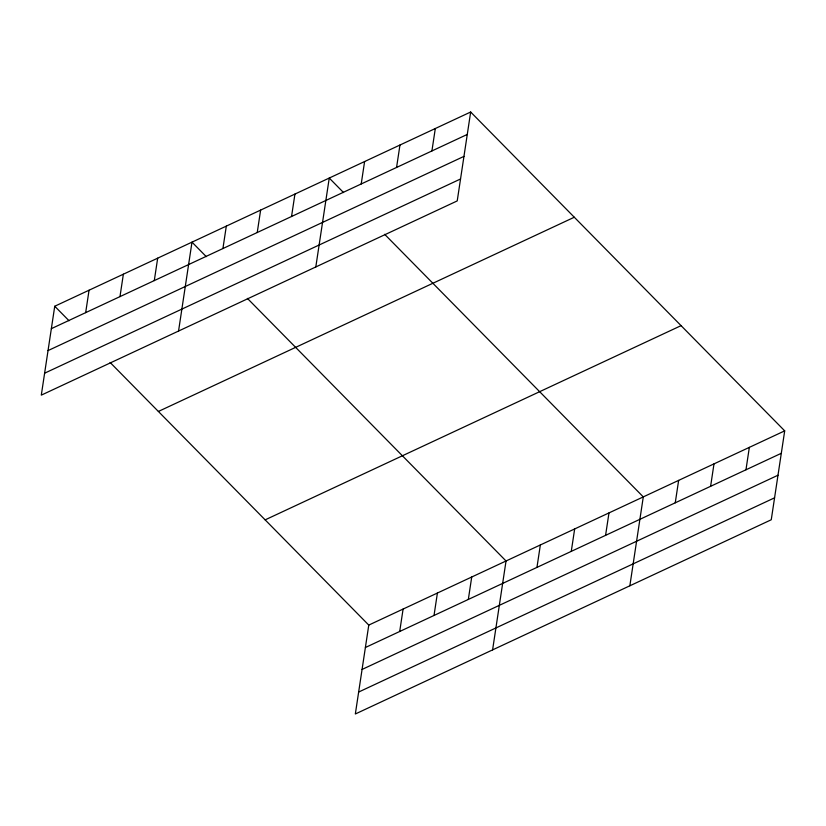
<?xml version="1.0" encoding="UTF-8"?>
<svg xmlns="http://www.w3.org/2000/svg" width="826" height="826" viewBox="0 0 826 826"><rect width="100%" height="100%" fill="white"/><g stroke="black" fill="none" stroke-linecap="round" stroke-linejoin="round"><path stroke-width="1.24" d="M54.743 306.24L41.3 395.138L457.222 200.914L470.665 112.016L54.743 306.24L69.043 320.756M85.667 312.641L89.053 290.215M119.977 296.617L123.373 274.191M154.297 280.592L157.683 258.166M178.55 331.04L191.993 242.142L206.293 256.659M222.917 248.543L226.314 226.128M257.237 232.519L260.624 210.103M291.547 216.505L294.934 194.079M315.8 266.953L329.254 178.055L343.544 192.572M361.21 183.971L364.607 161.545M396.563 167.461L399.96 145.035M431.915 150.951L435.312 128.526M110.137 362.48L368.778 625.086L355.335 713.984L771.257 519.76L784.7 430.862L470.665 112.016M399.701 631.487L403.098 609.061M434.022 615.463L437.408 593.037M468.332 599.439L471.718 577.013M492.595 649.886L506.039 560.988L247.387 298.382M536.962 567.39L540.349 544.964M571.272 551.365L574.659 528.95M605.582 535.341L608.979 512.925M629.846 585.799L643.289 496.901L384.637 234.295M675.255 502.817L678.642 480.391M710.608 486.308L713.994 463.882M745.961 469.798L749.347 447.372M51.357 328.665L467.268 134.442M48.032 350.596L463.954 156.382M44.614 373.197L460.536 178.984M158.375 411.462L574.297 217.238M265.146 519.864L681.068 325.65M368.778 625.086L784.7 430.862M365.391 647.512L781.313 453.288M362.077 669.442L777.989 475.229M358.66 692.043L774.571 497.82"/></g></svg>
